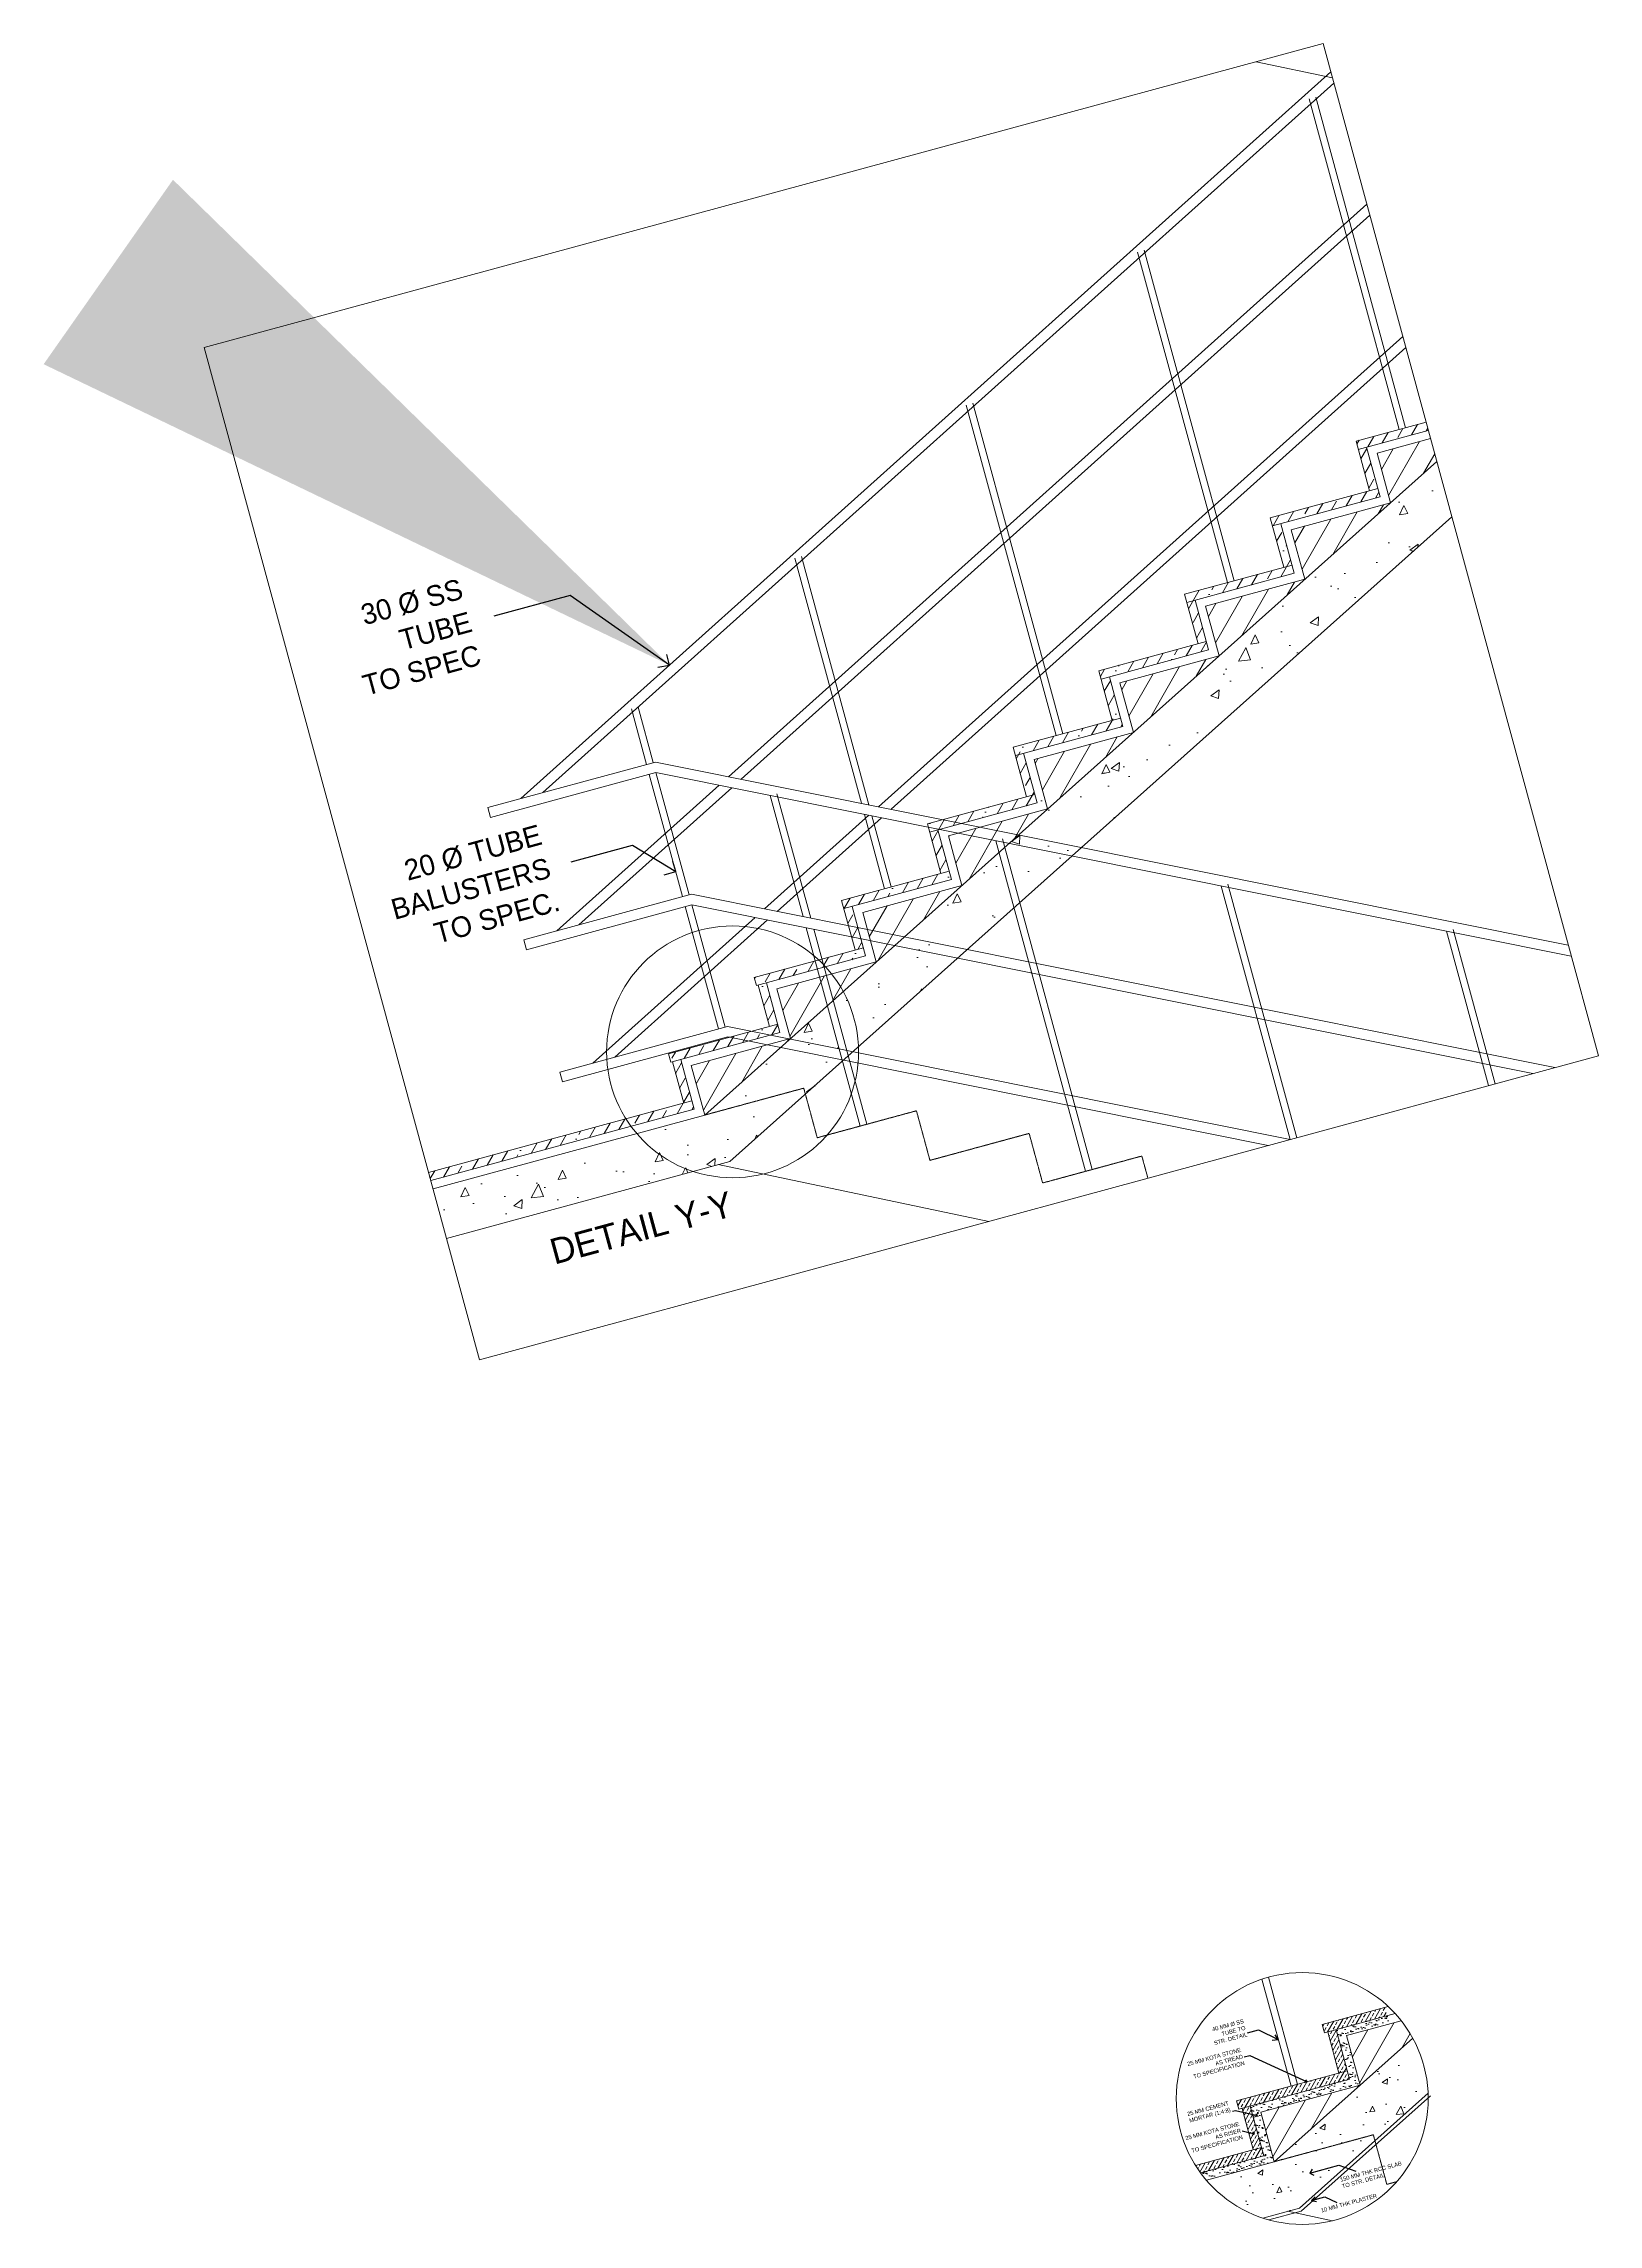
# Model space of a CAD drawing. Header units: millimetres. Extents: x -31731215 to 29997125, y -14487545 to 25622576.
# Drawn here: x 2465166 to 2469702, y -878593 to -872226 of the extents above; entities that cross this region are included whole.
import ezdxf

# ---------------------------------------------------------------- set-up
doc = ezdxf.new("R2010")
doc.units = ezdxf.units.MM
doc.header["$MEASUREMENT"] = 0
doc.linetypes.add('1', pattern=[0])
doc.linetypes.add('HIDDEN', pattern=[0.375, 0.25, -0.125])
for name, color, linetype, lineweight in [('ELEVATION', 5, 'Continuous', 9), ('HATCH', 8, '1', 18), ('Text', 11, 'Continuous', 9), ('walls', 10, 'Continuous', 20)]:
    doc.layers.add(name, color=color, linetype=linetype, lineweight=lineweight)
doc.layers.add('Texty', color=3, linetype='Continuous')
doc.dimstyles.new('MAIN DIM ON 50 SCALE SHEET', dxfattribs={"dimscale": 100, "dimtxt": 0.03, "dimasz": 0.02, "dimexe": 0, "dimexo": 0, "dimgap": 0.005, "dimtad": 1, "dimdec": 0, "dimrnd": 5, "dimzin": 0, "dimdsep": 46, "dimtxsty": 'Standard', "dimblk": 'ARCHTICK', "dimcen": 0.09, "dimadec": 0, "dimazin": 0, "dimtfac": 1, "dimtdec": 0, "dimtofl": 0, "dimtmove": 1, "dimatfit": 3, "dimfxl": 0.05, "dimfxlon": 1, "dimtolj": 1, "dimtzin": 0, "dimarcsym": 0})
pattern_1 = [(60.208688, (2511451.95, -830736.707), (-17.356816, 9.9368476), []), (60.208688, (2511465.596, -830732.997), (-17.356816, 9.9368476), [10, -5])]

# ---------------------------------------------------------------- blocks, each defined once
blk = doc.blocks.new('_ArchTick')
at = {"color": 0, "linetype": 'ByBlock', "const_width": 0.15}
blk.add_lwpolyline([(-0.5, -0.5), (0.5, 0.5)], dxfattribs=at)

msp = doc.modelspace()

# ---------------------------------------------------------------- hatches: boundary and pattern name
at = {"layer": 'HATCH'}
h = msp.add_hatch(dxfattribs=at)
h.set_pattern_fill('ANSI35', color=256, scale=250, angle=15.2086876)
h.set_pattern_definition([(60.208688, (2684700.45, -634746.943), (-54.24005, 31.052649), []), (60.208688, (2684743.1, -634735.35), (-54.24005, 31.052649), [78.125, -15.625, 0, -15.625])])
h.paths.add_polyline_path([(2467166.929, -875127.378), (2466988.892, -875175.778), (2466995.451, -875199.903), (2467221.737, -875138.385)])
h.paths.add_polyline_path([(2467231.662, -875109.78), (2467166.929, -875127.378), (2467221.737, -875138.385), (2467286.469, -875120.787)])
h.paths.add_polyline_path([(2467417.072, -874903.93), (2467239.035, -874952.331), (2467245.593, -874976.455), (2467423.63, -874928.055)])
edge = h.paths.add_edge_path()
edge.add_line((2467426.901, -874901.258), (2467417.072, -874903.93))
edge.add_line((2467417.072, -874903.93), (2467423.63, -874928.055))
edge.add_line((2467423.63, -874928.055), (2467442.93, -874922.808))
edge.add_line((2467442.93, -874922.808), (2467440.796, -874914.958))
edge.add_arc((2467175.864, -875169.768), 367.583, 43.8843542, 46.9262017)
h.paths.add_polyline_path([(2467746.834, -874514.017), (2467750.704, -874528.249), (2467779.169, -874520.511)], flags=17)
h.paths.add_polyline_path([(2467789.095, -874491.905), (2467744.145, -874504.125), (2467746.834, -874514.017), (2467779.169, -874520.511), (2467843.902, -874502.913)])
h.paths.add_polyline_path([(2468081.887, -874412.308), (2467789.095, -874491.905), (2467843.902, -874502.913), (2468088.445, -874436.432)])
h.paths.add_polyline_path([(2469025.541, -873404.455), (2469001.417, -873411.014), (2469034.209, -873531.636), (2469058.333, -873525.077)])
h.paths.add_polyline_path([(2468781.957, -873652.027), (2468757.833, -873658.585), (2468784.066, -873755.083), (2468808.191, -873748.524)])
h.paths.add_polyline_path([(2468525.256, -873851.35), (2468501.132, -873857.908), (2468533.924, -873978.53), (2468558.048, -873971.972)])
h.paths.add_polyline_path([(2468275.113, -874074.797), (2468250.989, -874081.355), (2468283.781, -874201.977), (2468307.905, -874195.419)])
h.paths.add_polyline_path([(2468024.971, -874298.244), (2468000.846, -874304.802), (2468033.638, -874425.424), (2468057.763, -874418.866)])
h.paths.add_polyline_path([(2467774.828, -874521.691), (2467750.704, -874528.249), (2467783.496, -874648.871), (2467807.62, -874642.313)])
h.paths.add_polyline_path([(2467550.329, -874839.465), (2467522.925, -874833.961), (2467533.353, -874872.319), (2467557.477, -874865.76)])
h.paths.add_polyline_path([(2467541.53, -874807.099), (2467514.126, -874801.595), (2467522.925, -874833.961), (2467550.329, -874839.465)])
h.paths.add_polyline_path([(2467524.685, -874745.138), (2467500.561, -874751.697), (2467514.126, -874801.595), (2467541.53, -874807.099)])
h.paths.add_polyline_path([(2467274.543, -874968.585), (2467250.418, -874975.144), (2467283.21, -875095.766), (2467307.335, -875089.207)])
h.paths.add_polyline_path([(2467024.4, -875192.032), (2467000.276, -875198.591), (2467033.067, -875319.213), (2467057.192, -875312.655)])
edge = h.paths.add_edge_path()
edge.add_line((2467063.924, -875336.732), (2467057.366, -875312.607))
edge.add_line((2467057.366, -875312.607), (2466864.447, -875365.054))
edge.add_arc((2467175.864, -875169.768), 367.583, 212.0912305, 216.2120366)
edge.add_line((2466879.285, -875386.927), (2467063.924, -875336.732))
h.paths.add_polyline_path([(2467314.067, -875113.285), (2467307.509, -875089.16), (2467231.662, -875109.78), (2467286.469, -875120.787)])
edge = h.paths.add_edge_path()
edge.add_line((2467564.21, -874889.837), (2467557.651, -874865.713))
edge.add_line((2467557.651, -874865.713), (2467436.372, -874898.684))
edge.add_line((2467436.372, -874898.684), (2467440.796, -874914.958))
edge.add_arc((2467175.864, -875169.768), 367.583, 42.448758, 43.8843542, ccw=False)
edge.add_line((2467447.097, -874921.675), (2467564.21, -874889.837))
h.paths.add_polyline_path([(2467814.352, -874666.39), (2467807.794, -874642.266), (2467494.003, -874727.572), (2467500.561, -874751.697)])
h.paths.add_polyline_path([(2468314.638, -874219.496), (2468308.079, -874195.371), (2467994.288, -874280.678), (2468000.846, -874304.802)])
h.paths.add_polyline_path([(2468564.78, -873996.049), (2468558.222, -873971.924), (2468244.431, -874057.231), (2468250.989, -874081.355)])
h.paths.add_polyline_path([(2468814.923, -873772.602), (2468808.365, -873748.477), (2468494.573, -873833.783), (2468501.132, -873857.908)])
h.paths.add_polyline_path([(2469065.066, -873549.154), (2469058.507, -873525.03), (2468744.716, -873610.336), (2468751.274, -873634.461)])
edge = h.paths.add_edge_path()
edge.add_line((2466288.962, -875521.503), (2466295.52, -875545.628))
edge.add_line((2466295.52, -875545.628), (2466879.285, -875386.927))
edge.add_arc((2467175.864, -875169.768), 367.583, 212.0912305, 216.2120366, ccw=False)
edge.add_line((2466864.447, -875365.054), (2466288.962, -875521.503))
h.paths.add_polyline_path([(2469205.85, -873355.437), (2469199.292, -873331.313), (2468994.859, -873386.889), (2469001.417, -873411.014)])
h = msp.add_hatch(dxfattribs=at)
h.set_pattern_fill('ANSI31', color=256, scale=450, angle=15.2086876)
h.set_pattern_definition([(60.208688, (2953413.4, -366877.53), (-48.816045, 27.9473838), [])])
h.paths.add_polyline_path([(2467344.75, -875130.851), (2467055.257, -875209.551), (2467094.607, -875354.298)])
h.paths.add_polyline_path([(2467594.893, -874907.403), (2467305.399, -874986.104), (2467344.75, -875130.851)])
h.paths.add_polyline_path([(2467845.035, -874683.956), (2467555.542, -874762.657), (2467594.893, -874907.403)])
h.paths.add_polyline_path([(2468095.178, -874460.509), (2467805.685, -874539.21), (2467845.035, -874683.956)])
h.paths.add_polyline_path([(2468345.321, -874237.062), (2468055.828, -874315.763), (2468095.178, -874460.509)])
h.paths.add_polyline_path([(2468595.463, -874013.615), (2468305.97, -874092.315), (2468345.321, -874237.062)])
h.paths.add_polyline_path([(2468845.606, -873790.168), (2468556.113, -873868.868), (2468595.463, -874013.615)])
h.paths.add_polyline_path([(2469095.749, -873566.72), (2468806.256, -873645.421), (2468845.606, -873790.168)])
h.paths.add_polyline_path([(2469230.553, -873446.303), (2469212.408, -873379.562), (2469056.398, -873421.974), (2469095.749, -873566.72)])
h = msp.add_hatch(dxfattribs=at)
h.set_pattern_fill('AR-CONC', color=256, scale=40, angle=15.2086876)
h.set_pattern_definition([(65.208688, (2920519.48, -409973.64), (283.4406, 51.04338), [30, -330]), (10.20869, (2920519.48, -409973.64), (-132.4874, 275.7794), [24, -264]), (115.66013, (2920543.1, -409969.38), (150.9532, 326.82278), [25.49608, -280.45684]), (61.39289, (2920498.5, -409896.44), (429.31385, 48.10121), [45, -495]), (111.84432, (2920534.27, -409892.43), (258.55245, 474.07872), [38.24414, -420.6855]), (6.39285, (2920498.5, -409896.44), (258.55245, 474.0787), [36, -396]), (36.208688, (2920542.34, -409905.24), (272.64906, -92.77118), [30, -330]), (341.20869, (2920542.34, -409905.24), (17.82441, 305.43327), [24, -264]), (86.66013, (2920565.06, -409912.97), (290.47347, 212.66209), [25.49608, -280.45684]), (52.708688, (2920519.48, -409973.64), (-30.238359, 129.769913), [0, -260.8, 0, -268, 0, -265]), (22.708688, (2920519.48, -409973.64), (60.155115, 179.84424), [0, -152.8, 0, -254.8, 0, -101]), (342.708688, (2920433.41, -409997.04), (208.417269, 47.31026), [0, -100, 0, -312, 0, -414]), (332.708688, (2920394.8, -410007.53), (214.599996, 99.835765), [0, -130, 0, -207.2, 0, -294])])
h.paths.add_polyline_path([(2466302.078, -875569.752), (2466341.429, -875714.499), (2467168.127, -875489.755), (2467394.316, -875287.706), (2467094.607, -875354.298)])
h.paths.add_polyline_path([(2469274.548, -873608.135), (2469230.553, -873446.303), (2467094.607, -875354.298), (2467394.316, -875287.706)])
h = msp.add_hatch(dxfattribs=at)
h.set_pattern_fill('ANSI33', color=256, scale=80, angle=15.2086876)
h.set_pattern_definition(pattern_1)
h.paths.add_polyline_path([(2468646.208, -878232.584), (2468652.766, -878256.708), (2468976.033, -878168.826), (2468969.475, -878144.701)])
h.paths.add_polyline_path([(2469085.771, -877983.549), (2469079.212, -877959.424), (2468896.35, -878009.136), (2468902.909, -878033.261)])
edge = h.paths.add_edge_path()
edge.add_line((2468725.891, -878392.273), (2468719.332, -878368.148))
edge.add_line((2468719.332, -878368.148), (2468526.587, -878420.548))
edge.add_arc((2468838.004, -878225.262), 367.583, 212.0912305, 216.2120366)
edge.add_line((2468541.425, -878442.421), (2468725.891, -878392.273))
h = msp.add_hatch(dxfattribs=at)
h.set_pattern_fill('AR-SAND', color=256, scale=12, angle=15.2086876)
h.set_pattern_definition([(52.708688, (2511451.95, -830736.707), (-6.795137, 22.1137764), [0, -18.24, 0, -20.4, 0, -19.5]), (22.70869, (2511451.95, -830736.707), (11.609331, 38.250966), [0, -9.84, 0, -16.44, 0, -6.3]), (342.708688, (2511437.706, -830740.58), (36.043078, 9.86893), [0, -6, 0, -21.6, 0, -28.2]), (332.70869, (2511437.706, -830740.58), (32.047161, 19.626603), [0, -3, 0, -14.16, 0, -16.2])])
edge = h.paths.add_edge_path()
edge.add_line((2468756.573, -878409.839), (2468750.015, -878385.714))
edge.add_line((2468750.015, -878385.714), (2468541.425, -878442.421))
edge.add_arc((2468838.004, -878225.262), 367.583, 216.2120366, 220.4501765)
edge.add_line((2468558.285, -878463.745), (2468756.573, -878409.839))
h.paths.add_polyline_path([(2468725.891, -878392.273), (2468750.015, -878385.714), (2468717.223, -878265.092), (2468693.099, -878271.651)])
h.paths.add_polyline_path([(2469006.716, -878186.392), (2469000.158, -878162.267), (2468686.54, -878247.526), (2468693.099, -878271.651)])
h.paths.add_polyline_path([(2468967.366, -878041.645), (2468943.241, -878048.204), (2468976.033, -878168.826), (2469000.158, -878162.267)])
h.paths.add_polyline_path([(2469092.329, -878007.673), (2469085.771, -877983.549), (2468936.683, -878024.079), (2468943.241, -878048.204)])
h = msp.add_hatch(dxfattribs=at)
h.set_pattern_fill('ANSI31', color=256, scale=450, angle=15.2086876)
h.set_pattern_definition([(60.208688, (2955075.364, -369933.07), (-48.816045, 27.9473838), [])])
h.paths.add_polyline_path([(2469006.716, -878186.392), (2468717.223, -878265.092), (2468756.573, -878409.839)])
edge = h.paths.add_edge_path()
edge.add_arc((2468838.004, -878225.262), 367.583, 28.6589856, 38.1450176)
edge.add_line((2469127.09, -877998.223), (2468967.366, -878041.645))
edge.add_line((2468967.366, -878041.645), (2469006.716, -878186.392))
edge.add_line((2469006.716, -878186.392), (2469160.555, -878048.971))
at = {"layer": 'HATCH', "ltscale": 0.1}
h = msp.add_hatch(dxfattribs=at)
h.set_pattern_fill('AR-CONC', color=256, scale=25, angle=15.2086876)
h.set_pattern_definition([(65.2087, (2511451.95, -830736.7), (177.15037, 31.9021), [18.75, -206.25]), (10.2087, (2511451.95, -830736.7), (-82.80463, 172.3621), [15, -165]), (115.66013, (2511466.71, -830734.05), (94.34575, 204.26424), [15.93505, -175.28553]), (61.3929, (2511438.83, -830688.46), (268.32116, 30.06326), [28.125, -309.375]), (111.8443, (2511461.2, -830685.95), (161.5953, 296.2992), [23.9026, -262.9284]), (6.39285, (2511438.83, -830688.46), (161.5953, 296.2992), [22.5, -247.5]), (36.2087, (2511466.24, -830693.96), (170.40566, -57.982), [18.75, -206.25]), (341.2087, (2511466.24, -830693.96), (11.14026, 190.8958), [15, -165]), (86.66013, (2511480.44, -830698.8), (181.5459, 132.9138), [15.93505, -175.28553]), (52.70869, (2511451.95, -830736.71), (-18.898974, 81.106196), [0, -163, 0, -167.5, 0, -165.625]), (22.70869, (2511451.95, -830736.71), (37.59695, 112.40265), [0, -95.5, 0, -159.25, 0, -63.125]), (342.70869, (2511398.15, -830751.33), (130.26079, 29.56891), [0, -62.5, 0, -195, 0, -258.75]), (332.70869, (2511374.03, -830757.89), (134.125, 62.39735), [0, -81.25, 0, -129.5, 0, -183.75])])
edge = h.paths.add_edge_path()
edge.add_arc((2468838.004, -878225.262), 367.583, 362.355737, 388.6589856)
edge.add_line((2469160.555, -878048.971), (2468756.573, -878409.839))
edge.add_line((2468756.573, -878409.839), (2469056.282, -878343.247))
edge.add_line((2469056.282, -878343.247), (2469205.277, -878210.153))
edge = h.paths.add_edge_path()
edge.add_arc((2468838.004, -878225.262), 367.583, 220.4501765, 251.7730762)
edge.add_line((2468723.031, -878574.402), (2468830.094, -878545.296))
edge.add_line((2468830.094, -878545.296), (2469056.282, -878343.247))
edge.add_line((2469056.282, -878343.247), (2468756.573, -878409.839))
edge.add_line((2468756.573, -878409.839), (2468558.285, -878463.745))
at = {"layer": 'HATCH'}
h = msp.add_hatch(dxfattribs=at)
h.set_pattern_fill('ANSI33', color=256, scale=80, angle=15.2086876)
h.set_pattern_definition(pattern_1)
h.paths.add_polyline_path([(2468695.208, -878374.707), (2468719.332, -878368.148), (2468686.54, -878247.526), (2468662.416, -878254.085)])
h.paths.add_polyline_path([(2468945.35, -878151.26), (2468969.475, -878144.701), (2468936.683, -878024.079), (2468912.558, -878030.638)])

# ---------------------------------------------------------------- linework, layer by layer
at = {"layer": 'ELEVATION'}
for p, q in [((2468703.256, -872279.433, 0), (2468926.035, -872326.164, 0)), ((2467133.957, -875499.044), (2467923.262, -875664.613, 0)), ((2468795.924, -878554.585, 0), (2468926.626, -878582.002, 0))]:
    msp.add_line(p, q, dxfattribs=at)
at = {"layer": 'ELEVATION', "color": 6}
for p, q in [((2466558.25, -874430.396, 0), (2468921.366, -872308.99, 0)), ((2466622.666, -874412.884, 0), (2468930.176, -872341.396, 0)), ((2469120.48, -873352.738, 0), (2468858.144, -872387.762, 0)), ((2469120.48, -873352.738, 0), (2468858.144, -872387.762, 0)), ((2469139.779, -873347.492, 0), (2468877.444, -872382.515, 0)), ((2469139.779, -873347.492, 0), (2468877.444, -872382.515, 0)), ((2467164.473, -874366.372, 0), (2469026.3, -872694.98, 0)), ((2467201.171, -874373.743, 0), (2469035.11, -872727.387, 0)), ((2468620.194, -873799.633, 0), (2468357.859, -872834.656, 0)), ((2468620.194, -873799.633, 0), (2468357.859, -872834.656, 0)), ((2468639.494, -873794.386, 0), (2468377.158, -872829.409, 0)), ((2468639.494, -873794.386, 0), (2468377.158, -872829.409, 0)), ((2467601.584, -874454.163, 0), (2469131.235, -873080.971, 0)), ((2467638.282, -874461.533, 0), (2469140.044, -873113.377, 0)), ((2468119.909, -874246.527, 0), (2467857.573, -873281.55, 0)), ((2468119.909, -874246.527, 0), (2467857.573, -873281.55, 0)), ((2468139.208, -874241.28, 0), (2467876.873, -873276.303, 0)), ((2468139.208, -874241.28, 0), (2467876.873, -873276.303, 0)), ((2467551.865, -874444.177, 0), (2467357.288, -873728.444, 0)), ((2467551.865, -874444.177, 0), (2467357.288, -873728.444, 0)), ((2467573.788, -874448.58, 0), (2467376.588, -873723.198, 0)), ((2467573.788, -874448.58, 0), (2467376.588, -873723.198, 0)), ((2466925.134, -874330.656, 0), (2466881.127, -874168.78, 0)), ((2466925.134, -874330.656, 0), (2466881.127, -874168.78, 0)), ((2466944.434, -874325.409, 0), (2466900.427, -874163.534, 0)), ((2466944.434, -874325.409, 0), (2466900.427, -874163.534, 0)), ((2466461.753, -874456.629, 0), (2466951.268, -874323.551, 0)), ((2469614.45, -874858.432, 0), (2466951.268, -874323.551, 0)), ((2466952.304, -874354.358, 0), (2466469.815, -874485.526, 0)), ((2467030.068, -874716.646, 0), (2466933.004, -874359.605, 0)), ((2467030.068, -874716.646, 0), (2466933.004, -874359.605, 0)), ((2467049.368, -874711.4, 0), (2466952.304, -874354.358, 0)), ((2467049.368, -874711.4, 0), (2466952.304, -874354.358, 0)), ((2469623.249, -874890.799, 0), (2466952.304, -874354.358, 0)), ((2466663.185, -874816.386, 0), (2467136.619, -874391.377, 0)), ((2466727.6, -874798.874, 0), (2467173.317, -874398.747, 0)), ((2467382.214, -874775.019, 0), (2467286.078, -874421.395, 0)), ((2467382.214, -874775.019, 0), (2467286.078, -874421.395, 0)), ((2467404.136, -874779.422, 0), (2467305.378, -874416.148, 0)), ((2467404.136, -874779.422, 0), (2467305.378, -874416.148, 0)), ((2466469.815, -874485.526, 0), (2466461.945, -874456.577, 0)), ((2467269.407, -874752.363, 0), (2467573.73, -874479.167, 0)), ((2467306.105, -874759.733, 0), (2467610.428, -874486.538, 0)), ((2467619.624, -874693.421, 0), (2467560.664, -874476.543, 0)), ((2467619.624, -874693.421, 0), (2467560.664, -874476.543, 0)), ((2467638.923, -874688.174, 0), (2467582.587, -874480.946, 0)), ((2467638.923, -874688.174, 0), (2467582.587, -874480.946, 0)), ((2468206.101, -875518.463, 0), (2467943.765, -874553.486, 0)), ((2468206.101, -875518.463, 0), (2467943.765, -874553.486, 0)), ((2468225.4, -875513.216, 0), (2467963.065, -874548.24, 0)), ((2468225.4, -875513.216, 0), (2467963.065, -874548.24, 0)), ((2468802.619, -875425.554, 0), (2468601.452, -874685.578, 0)), ((2468802.619, -875425.554, 0), (2468601.452, -874685.578, 0)), ((2468821.919, -875420.307, 0), (2468620.751, -874680.331, 0)), ((2468821.919, -875420.307, 0), (2468620.751, -874680.331, 0)), ((2466566.687, -874842.62, 0), (2467056.202, -874709.542, 0)), ((2467057.238, -874740.349, 0), (2466574.749, -874871.517, 0)), ((2467135.002, -875102.637, 0), (2467037.938, -874745.596, 0)), ((2467135.002, -875102.637, 0), (2467037.938, -874745.596, 0)), ((2469575.322, -875215.489, 0), (2467056.202, -874709.542, 0)), ((2467154.302, -875097.39, 0), (2467057.238, -874740.349, 0)), ((2467154.302, -875097.39, 0), (2467057.238, -874740.349, 0)), ((2469510.59, -875233.087, 0), (2467057.238, -874740.349, 0)), ((2466768.119, -875202.377, 0), (2467241.553, -874777.367, 0)), ((2466832.534, -875184.865, 0), (2467278.251, -874784.738, 0)), ((2467548.414, -875386.371, 0), (2467391.013, -874807.385, 0)), ((2467548.414, -875386.371, 0), (2467391.013, -874807.385, 0)), ((2467567.713, -875381.125, 0), (2467412.935, -874811.788, 0)), ((2467567.713, -875381.125, 0), (2467412.935, -874811.788, 0)), ((2469381.605, -875268.153, 0), (2469259.138, -874817.67, 0)), ((2469381.605, -875268.153, 0), (2469259.138, -874817.67, 0)), ((2469400.905, -875262.906, 0), (2469278.438, -874812.423, 0)), ((2469400.905, -875262.906, 0), (2469278.438, -874812.423, 0)), ((2466574.749, -874871.517, 0), (2466566.879, -874842.568, 0)), ((2466671.621, -875228.611, 0), (2467161.136, -875095.533, 0)), ((2467162.172, -875126.34, 0), (2466679.684, -875257.507, 0)), ((2467143.463, -875133.757, 0), (2467142.872, -875131.586, 0)), ((2467143.463, -875133.757, 0), (2467142.872, -875131.586, 0)), ((2468803.341, -875425.358, 0), (2467161.136, -875095.533, 0)), ((2467162.762, -875128.51, 0), (2467162.172, -875126.34, 0)), ((2467162.762, -875128.51, 0), (2467162.172, -875126.34, 0)), ((2468738.608, -875442.956, 0), (2467162.172, -875126.34, 0)), ((2466679.684, -875257.507, 0), (2466671.814, -875228.558, 0)), ((2468805.429, -878189.298, 0), (2468720.518, -877876.96, 0)), ((2468805.429, -878189.298), (2468720.518, -877876.96)), ((2468824.728, -878184.052, 0), (2468739.646, -877871.083, 0)), ((2468824.728, -878184.052), (2468739.646, -877871.083))]:
    msp.add_line(p, q, dxfattribs=at)
at = {"layer": 'ELEVATION', "linetype": 'HIDDEN', "elevation": 0}
msp.add_lwpolyline([(2468387.679, -875538.358), (2468370.147, -875473.866), (2468080.654, -875552.567), (2468041.303, -875407.82), (2467751.81, -875486.521), (2467712.46, -875341.774), (2467422.967, -875420.475), (2467383.617, -875275.729), (2467094.607, -875354.298)], dxfattribs=at)
at = {"layer": 'ELEVATION', "linetype": 'HIDDEN'}
msp.add_lwpolyline([(2469113.92, -878468.136), (2469084.933, -878476.016), (2469045.583, -878331.27), (2468756.573, -878409.839)], dxfattribs=at)
at = {"layer": 'HATCH', "color": 2, "ltscale": 5}
msp.add_lwpolyline([(2465634.391, -873113.725), (2468898.874, -872226.253), (2469702.145, -875181.012), (2466437.662, -876068.484)], close=True, dxfattribs=at)
for centre in [(2467176.038, -875169.721, 0), (2468838.004, -878225.262)]:
    msp.add_circle(centre, 367.583, dxfattribs=at)
at = {"layer": 'Texty', "ltscale": 15}
for points in [[(2466957.554, -874046.295), (2466992.261, -874040.777), (2466983.829, -874009.76)], [(2466705.349, -874614.88), (2466883.832, -874566.358), (2467009.989, -874642.787)], [(2466976.46, -874652.607), (2467009.989, -874642.787), (2467002.102, -874613.775)], [(2468678.13, -878033.49), (2468710.432, -878024.708), (2468768.285, -878052.669)], [(2468750.572, -878055.188), (2468768.285, -878052.669), (2468759.289, -878039.241)], [(2468668.697, -878103.801), (2468685.107, -878099.34), (2468852.188, -878176.586)], [(2468844.447, -878177.578), (2468852.008, -878176.636), (2468848.25, -878170.809)], [(2468634.837, -878262.395), (2468643.248, -878260.109), (2468707.666, -878275.096)], [(2468702.139, -878278.038), (2468707.666, -878275.096), (2468702.934, -878270.786)], [(2468663.093, -878319.949), (2468698.743, -878328.797)], [(2468691.542, -878332.814), (2468698.726, -878328.775), (2468693.791, -878322.505)], [(2468860.094, -878442.997), (2468944.665, -878420.285), (2468994.743, -878437.082)], [(2468867.313, -878431.549), (2468860.094, -878442.997), (2468872.238, -878449.072)], [(2468875.675, -878512.019), (2468865.122, -878523.129), (2468879.935, -878526.478)]]:
    msp.add_lwpolyline(points, dxfattribs=at)
at = {"layer": 'Texty', "ltscale": 15, "elevation": 0}
msp.add_lwpolyline([(2468865.122, -878523.129), (2468904.473, -878512.435), (2468938.597, -878529.416)], dxfattribs=at)
at = {"layer": 'walls'}
for p, q in [((2468995.033, -873386.842, 0), (2469199.292, -873331.313, 0)), ((2469001.591, -873410.966, 0), (2469205.85, -873355.437, 0)), ((2469034.383, -873531.588, 0), (2468995.033, -873386.842, 0)), ((2469065.066, -873549.154, 0), (2469025.716, -873404.408, 0)), ((2469056.398, -873421.974, 0), (2469212.408, -873379.562, 0)), ((2469095.749, -873566.72, 0), (2469056.398, -873421.974, 0)), ((2467094.607, -875354.298), (2469230.553, -873446.303, 0)), ((2468744.89, -873610.289, 0), (2469058.507, -873525.03, 0)), ((2468751.448, -873634.413, 0), (2469065.066, -873549.154, 0)), ((2467168.127, -875489.755, 0), (2469274.548, -873608.135, 0)), ((2468784.24, -873755.036, 0), (2468744.89, -873610.289, 0)), ((2468806.256, -873645.421, 0), (2469095.749, -873566.72, 0)), ((2468814.923, -873772.602, 0), (2468775.573, -873627.855, 0)), ((2468845.606, -873790.168, 0), (2468806.256, -873645.421, 0)), ((2468494.747, -873833.736, 0), (2468808.365, -873748.477, 0)), ((2468501.306, -873857.861, 0), (2468814.923, -873772.602, 0)), ((2468556.113, -873868.868, 0), (2468845.606, -873790.168, 0)), ((2468534.098, -873978.483, 0), (2468494.747, -873833.736, 0)), ((2468564.78, -873996.049, 0), (2468525.43, -873851.302, 0)), ((2468595.463, -874013.615, 0), (2468556.113, -873868.868, 0)), ((2468244.605, -874057.183, 0), (2468558.222, -873971.924, 0)), ((2468251.163, -874081.308, 0), (2468564.78, -873996.049, 0)), ((2468283.955, -874201.93, 0), (2468244.605, -874057.183, 0)), ((2468305.97, -874092.315, 0), (2468595.463, -874013.615, 0)), ((2468314.638, -874219.496, 0), (2468275.287, -874074.749, 0)), ((2468345.321, -874237.062, 0), (2468305.97, -874092.315, 0)), ((2467994.462, -874280.63, 0), (2468308.079, -874195.371, 0)), ((2468001.02, -874304.755, 0), (2468314.638, -874219.496, 0)), ((2468055.828, -874315.763, 0), (2468345.321, -874237.062, 0)), ((2468033.812, -874425.377, 0), (2467994.462, -874280.63, 0)), ((2468064.495, -874442.943, 0), (2468025.145, -874298.197, 0)), ((2468095.178, -874460.509, 0), (2468055.828, -874315.763, 0)), ((2467744.319, -874504.078, 0), (2468057.937, -874418.819, 0)), ((2467750.878, -874528.202, 0), (2468064.495, -874442.943, 0)), ((2467783.67, -874648.824, 0), (2467744.319, -874504.078, 0)), ((2467805.685, -874539.21, 0), (2468095.178, -874460.509, 0)), ((2467814.352, -874666.39, 0), (2467775.002, -874521.644, 0)), ((2467845.035, -874683.956, 0), (2467805.685, -874539.21, 0)), ((2467494.177, -874727.525, 0), (2467807.794, -874642.266, 0)), ((2467500.735, -874751.649, 0), (2467814.352, -874666.39, 0)), ((2467555.542, -874762.657, 0), (2467845.035, -874683.956, 0)), ((2467533.527, -874872.271, 0), (2467494.177, -874727.525, 0)), ((2467564.21, -874889.837, 0), (2467524.859, -874745.091, 0)), ((2467594.893, -874907.403, 0), (2467555.542, -874762.657, 0)), ((2467239.209, -874952.284, 0), (2467557.651, -874865.713, 0)), ((2467245.767, -874976.408, 0), (2467564.21, -874889.837, 0)), ((2467245.767, -874976.408, 0), (2467239.209, -874952.284, 0)), ((2467305.399, -874986.104, 0), (2467594.893, -874907.403, 0)), ((2467283.384, -875095.718, 0), (2467250.592, -874975.096, 0)), ((2467314.067, -875113.285, 0), (2467274.717, -874968.538, 0)), ((2467344.75, -875130.851, 0), (2467305.399, -874986.104, 0)), ((2467314.067, -875113.285, 0), (2466995.625, -875199.855, 0)), ((2467344.75, -875130.851, 0), (2467055.257, -875209.551, 0)), ((2467000.45, -875198.544, 0), (2467033.242, -875319.166, 0)), ((2467024.574, -875191.985, 0), (2467063.924, -875336.732, 0)), ((2467055.257, -875209.551, 0), (2467094.607, -875354.298, 0)), ((2466288.962, -875521.503), (2467057.366, -875312.607)), ((2466295.52, -875545.628), (2467063.924, -875336.732)), ((2466302.078, -875569.752), (2467094.607, -875354.298)), ((2467168.127, -875489.755), (2466341.429, -875714.499)), ((2468896.35, -878009.136), (2469089.041, -877956.752)), ((2468902.909, -878033.261), (2468896.35, -878009.136)), ((2468902.909, -878033.261), (2469109.237, -877977.169)), ((2468967.366, -878041.645), (2469127.09, -877998.223)), ((2468756.573, -878409.839, 0), (2469160.555, -878048.971, 0)), ((2468945.35, -878151.26), (2468912.558, -878030.638)), ((2468976.033, -878168.826), (2468936.683, -878024.079)), ((2469006.716, -878186.392), (2468967.366, -878041.645)), ((2468969.475, -878144.701), (2468646.208, -878232.584)), ((2468976.033, -878168.826), (2468652.766, -878256.708)), ((2469006.716, -878186.392), (2468717.223, -878265.092)), ((2468646.208, -878232.584), (2468652.766, -878256.708)), ((2468662.416, -878254.085), (2468695.208, -878374.707)), ((2468686.54, -878247.526), (2468725.891, -878392.273)), ((2468717.223, -878265.092), (2468756.573, -878409.839)), ((2468830.094, -878545.296, 0), (2469205.277, -878210.153, 0)), ((2468834.995, -878554.327, 0), (2469211.938, -878217.611, 0)), ((2468526.587, -878420.548, 0), (2468719.332, -878368.148, 0)), ((2468541.425, -878442.421, 0), (2468725.891, -878392.273, 0)), ((2468558.285, -878463.745, 0), (2468756.573, -878409.839, 0)), ((2468830.094, -878545.296, 0), (2468723.031, -878574.402, 0)), ((2468834.995, -878554.327, 0), (2468741.119, -878579.847, 0))]:
    msp.add_line(p, q, dxfattribs=at)
at = {"layer": 'walls', "elevation": 0}
msp.add_lwpolyline([(2467307.509, -875089.16), (2466989.066, -875175.731), (2466995.625, -875199.855)], dxfattribs=at)

# ---------------------------------------------------------------- texts
at = {"layer": 'Text', "rotation": 15.2086876}
for s, insert, char_height, attachment_point in [('\\A1;30 %%C SS \\PTUBE \\PTO SPEC', (2466446.868, -874038.834, 0), 60, 9), ('\\A1;20 %%C TUBE\\P BALUSTERS \\PTO SPEC.', (2466676.685, -874756.776, 0), 60, 9), ('\\A1;40 MM %%C SS \\PTUBE TO \\PSTR. DETAIL', (2468679.091, -878043.64), 12, 9), ('\\A1;25 MM KOTA STONE\\PAS TREAD\\PTO SPECIFICATION', (2468671.362, -878127.283), 12, 9), ('\\A1;25 MM CEMENT \\PMORTAR (1:4:8)', (2468630.954, -878266.821), 12, 9), ('\\A1;25 MM KOTA STONE\\PAS RISER\\PTO SPECIFICATION', (2468665.868, -878343.601), 12, 9), ('\\A1;150 MM THK RCC SLAB \\PTO STR. DETAIL', (2468955.899, -878487.778), 12, 7), ('\\A1;10 MM THK PLASTER', (2468894.602, -878558.485), 12, 7)]:
    msp.add_mtext(s, dxfattribs=dict(at, insert=insert, char_height=char_height, attachment_point=attachment_point))
at = {"layer": 'Text', "insert": (2466636.389, -875718.769, 0), "char_height": 75, "attachment_point": 1, "rotation": 15.2086876}
msp.add_mtext_dynamic_manual_height_columns('DETAIL Y-Y', width=58826.4, gutter_width=25.4, heights=[0], dxfattribs=at)
at = {"layer": 'Texty', "ltscale": 15, "insert": (2466478.569, -873897.519, 0), "char_height": 3, "attachment_point": 9, "rotation": 15.2086876}
msp.add_mtext('\\A1;', dxfattribs=at)

# ---------------------------------------------------------------- leaders
at = {"layer": 'Texty', "ltscale": 15}
msp.add_leader([(2466992.261, -874040.777, 0), (2466701.942, -873837.311, 0), (2466479.182, -873897.87, 0)], dimstyle='MAIN DIM ON 50 SCALE SHEET', override={"dimasz": 20}, dxfattribs=at)

doc.saveas('drawing.dxf')
